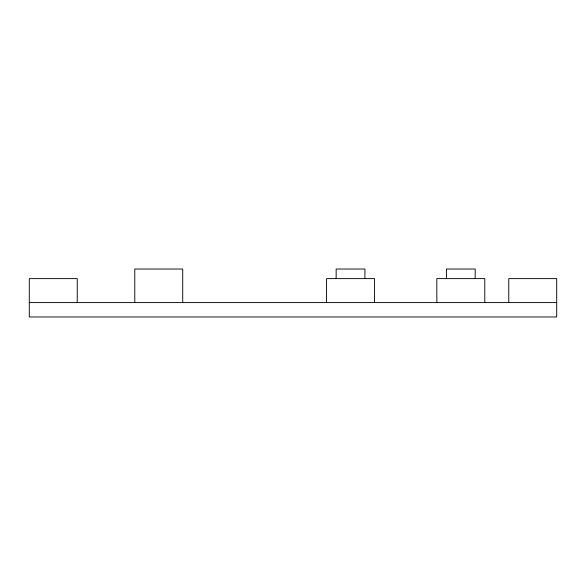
<?xml version="1.0" encoding="UTF-8"?>
<svg xmlns="http://www.w3.org/2000/svg" width="586" height="586" viewBox="0 0 586 586"><rect width="100%" height="100%" fill="white"/><g stroke="black" fill="none" stroke-linecap="round" stroke-linejoin="round"><path stroke-width="0.88" d="M29.3 302.588L556.7 302.588M508.758 302.588L508.758 278.614L556.7 278.614L556.7 316.975L29.3 316.975L29.3 278.614L77.242 278.614L77.242 302.588M484.783 302.588L484.783 278.614L436.834 278.614L436.834 302.588M475.195 278.614L475.195 269.025L446.422 269.025L446.422 278.614M374.505 302.588L374.505 278.614L326.563 278.614L326.563 302.588M364.917 278.614L364.917 269.025L336.152 269.025L336.152 278.614M182.722 302.588L182.722 269.025L134.78 269.025L134.78 302.588"/></g></svg>
